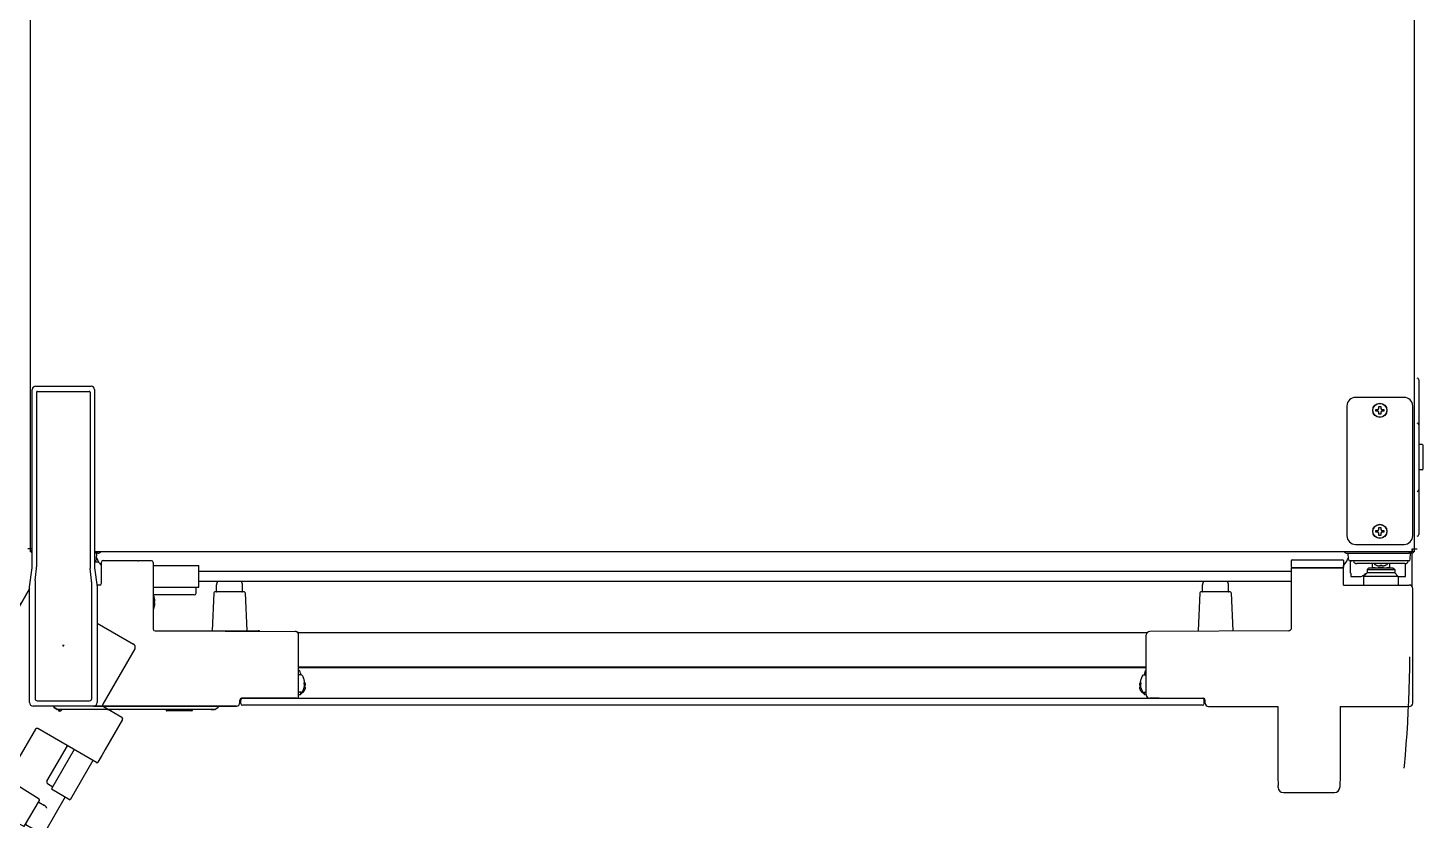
# Model space of a CAD drawing. Header units: millimetres. Extents: x 13025 to 18152, y 3757 to 7714.
# Drawn here: x 15912 to 16719, y 4434 to 4892 of the extents above; entities that cross this region are included whole.
import ezdxf

# ---------------------------------------------------------------- set-up
doc = ezdxf.new("R2010")
doc.units = ezdxf.units.MM
doc.header["$LTSCALE"] = 346.5
doc.linetypes.add('HIDDEN', pattern=[0.2, 0.1, -0.1])
doc.layers.get('0').update_dxf_attribs({"linetype": 'CONTINUOUS'})
doc.layers.add('GEOM', color=7, linetype='CONTINUOUS')

# ---------------------------------------------------------------- blocks, each defined once
blk = doc.blocks.new('A$C1CA24820')
at = {"color": 253, "linetype": 'HIDDEN', "ltscale": 15}
for p, q in [((418.91, 732.92), (361.1, 632.79)), ((361.1, 632.79), (418.91, 732.92)), ((365.76, 644.86), (410.97, 723.17)), ((409.53, 722.67), (409.85, 723.23)), ((409.85, 723.23), (410.72, 722.73)), ((410.89, 723.02), (410.06, 721.6)), ((413.26, 724.42), (411.18, 723.37)), ((413.26, 724.42), (412.34, 723.95)), ((413.72, 724.42), (413.94, 724.31)), ((457.91, 713.15), (478.99, 700.98)), ((479.72, 698.24), (461.22, 666.2)), ((371.59, 656.46), (378.84, 669.02)), ((379.4, 668.98), (379.18, 669.11)), ((461.58, 664.84), (472.19, 658.71)), ((371.9, 655.99), (371.68, 656.12)), ((472.56, 657.34), (462.56, 640.02)), ((366.67, 646.43), (365.84, 645.01)), ((422.27, 651.74), (381.46, 581.76)), ((422.27, 651.74), (392.48, 600.14)), ((457.59, 632.5), (423.63, 652.11)), ((365.72, 644.6), (365.82, 642.25)), ((365.82, 642.25), (365.82, 642.2)), ((365.93, 641.95), (366.05, 641.85)), ((366.05, 641.85), (366.26, 641.72)), ((428.9, 621.71), (440.74, 642.23)), ((444.64, 639.98), (431.51, 617.25)), ((462.56, 640.02), (460.56, 636.56)), ((82.27, 148.87), (359.77, 629.51)), ((361.14, 629.88), (362.87, 628.88)), ((363.12, 629.31), (361.83, 630.05)), ((361.83, 630.05), (363.13, 629.3)), ((455.46, 633.73), (442.34, 611)), ((460.56, 636.56), (458.27, 632.68)), ((363.24, 627.51), (85.74, 146.87)), ((347.49, 600.22), (363.49, 627.94)), ((424.35, 611.3), (405.76, 623.14)), ((118.45, 68.51), (434.33, 615.62)), ((429.25, 620.36), (432.26, 618.55)), ((431.51, 617.25), (442.34, 611)), ((439.52, 612.62), (123.65, 65.51)), ((350.7, 605.77), (347.99, 601.09)), ((347.99, 601.09), (350.7, 605.77)), ((415.33, 595.68), (395.78, 605.85)), ((415.99, 595.87), (424.52, 610.63)), ((424.22, 609.62), (427.51, 607.72)), ((347.86, 598.86), (378.73, 581.04)), ((348.23, 597.49), (348.73, 598.36)), ((349.53, 596.74), (348.23, 597.49)), ((349.38, 596.49), (349.9, 597.39)), ((392.48, 600.14), (392.25, 600.27)), ((117.5, 166.06), (362.5, 590.41)), ((348.79, 596.47), (348.89, 596.65)), ((349.33, 594), (349.34, 594.02)), ((350.63, 592.65), (350.9, 593.12)), ((350.76, 593.48), (350.77, 593.49)), ((351.77, 592.62), (351.49, 592.15)), ((353.13, 591.84), (353.15, 591.81)), ((353.33, 591.72), (353.31, 591.7)), ((354.75, 591.19), (354.75, 591.18)), ((358.04, 591.49), (358.56, 592.39)), ((359.13, 591.2), (358.19, 591.74)), ((361.21, 591.15), (360.64, 591)), ((416.72, 596.63), (420.01, 594.73)), ((134.58, 155.65), (380.05, 580.81)), ((98.29, 168.59), (100.99, 173.27)), ((103.73, 174.01), (104.23, 174.87)), ((103.73, 174.01), (116.28, 166.76)), ((104.23, 174.87), (105.53, 174.12)), ((105.67, 174.38), (105.15, 173.47)), ((105.39, 174.89), (105.29, 174.72)), ((105.32, 174.27), (105.31, 174.25)), ((107.79, 175.64), (107.8, 175.67)), ((108.96, 174.67), (108.97, 174.68)), ((109.35, 174.74), (109.62, 175.22)), ((110.49, 174.72), (110.21, 174.24)), ((110.58, 174.03), (110.57, 174.05)), ((111.79, 173.37), (111.77, 173.34)), ((112.95, 172.38), (112.94, 172.37)), ((114.33, 169.38), (113.81, 168.47)), ((98.29, 168.59), (85.49, 146.43)), ((115.13, 168.58), (114.19, 169.12)), ((116.21, 166.8), (116.06, 167.36)), ((116.28, 166.76), (133.73, 156.68)), ((94.76, 84.49), (134.46, 153.96)), ((80.1, 146.08), (22.1, 45.62)), ((82.64, 147.5), (84.37, 146.5)), ((82.83, 146.81), (84.12, 146.07)), ((82.83, 146.81), (84.13, 146.06)), ((15.3, 133.84), (0.4, 108.04)), ((19.28, 134.76), (19.31, 134.74)), ((24.59, 131.94), (20.27, 134.21)), ((60.1, 111.44), (24.59, 131.94)), ((139.35, 117.67), (120.76, 129.51)), ((130.99, 102.24), (139.52, 116.99)), ((139.22, 115.99), (142.51, 114.09)), ((130.33, 102.04), (110.78, 112.22)), ((1.49, 103.95), (1.52, 103.94)), ((6.59, 100.76), (2.47, 103.37)), ((42.1, 80.26), (6.59, 100.76)), ((131.72, 102.99), (135.01, 101.1)), ((95.49, 81.76), (125.16, 64.63)), ((125.25, 64.29), (110.5, 38.75)), ((110.64, 38.78), (125.39, 64.33)), ((129.16, 61.86), (114.66, 36.75)), ((125.51, 64.43), (125.38, 64.51)), ((125.73, 64.42), (128.98, 62.55)), ((22.83, 42.89), (79.99, 9.89)), ((101.47, 43.1), (82.72, 10.62)), ((102.15, 43.28), (110.16, 38.65)), ((100.25, 30.98), (95.92, 33.48)), ((110.38, 38.53), (113.63, 36.65)), ((113.98, 36.57), (110.73, 38.44)), ((90.25, 13.66), (100.25, 30.98)), ((92.98, 14.39), (100.98, 28.25)), ((102.71, 27.25), (94.71, 13.39)), ((103.08, 25.89), (96.08, 13.76)), ((100.98, 28.25), (100.25, 30.98)), ((102.71, 27.25), (100.98, 28.25)), ((103.08, 25.89), (102.71, 27.25)), ((90.25, 13.66), (85.92, 16.16)), ((104.62, 22.56), (99.73, 14.09)), ((102.02, 24.06), (102.05, 24.08)), ((102.05, 24.08), (104.63, 22.59)), ((103.28, 14.22), (106.28, 19.42)), ((107.57, 18.67), (103.68, 20.92)), ((103.86, 11.23), (109.16, 20.41)), ((104.63, 22.59), (104.62, 22.56)), ((109.84, 20.6), (128.03, 10.1)), ((92.98, 14.39), (90.25, 13.66)), ((94.71, 13.39), (92.98, 14.39)), ((96.08, 13.76), (94.71, 13.39)), ((97.14, 15.59), (97.13, 15.55)), ((97.13, 15.55), (99.71, 14.06)), ((99.71, 14.06), (99.73, 14.09)), ((104.57, 13.47), (100.68, 15.72)), ((104.04, 10.55), (122.23, 0.05)), ((123.89, 2.32), (110.38, 10.12)), ((113.38, 15.32), (126.89, 7.52)), ((119.14, 11.7), (116.39, 6.94)), ((126, 7.98), (119.41, 11.78)), ((128.21, 9.41), (127.16, 7.59)), ((123.05, 2.87), (116.46, 6.67)), ((123.96, 2.05), (122.91, 0.23)), ((126.07, 7.7), (123.32, 2.94))]:
    blk.add_line(p, q, dxfattribs=at)
for points in [[(413.43, 724.48), (413.39, 724.47), (413.35, 724.46), (413.31, 724.44), (413.27, 724.43), (413.26, 724.42)], [(413.59, 724.47), (413.55, 724.47), (413.51, 724.48), (413.47, 724.48), (413.43, 724.48)], [(413.72, 724.42), (413.7, 724.43), (413.66, 724.45), (413.63, 724.46), (413.59, 724.47)], [(365.82, 642.2), (365.86, 642.07), (365.93, 641.95)]]:
    blk.add_lwpolyline(points, dxfattribs=at)
for centre, radius, start, end in [((410.39, 722.17), 1, 150, 217.97569), ((408.82, 720.94), 1, 11.30881, 37.97569), ((411.4, 722.92), 0.5, 116.93216, 150.0007), ((379.06, 668.89), 0.25, 60, 150), ((379.65, 669.42), 0.5, 240, 270.63634), ((371.81, 656.34), 0.25, 150, 240), ((371.65, 655.56), 0.5, 29.36366, 60), ((360.64, 629.01), 1, 60, 150), ((457.84, 632.93), 0.5, 240, 329.5), ((362.37, 628.01), 1, 330, 60), ((429.76, 621.21), 1, 150, 239), ((424.1, 609.4), 0.25, 60, 150), ((424.08, 610.88), 0.5, 330, 57.5), ((426.01, 605.12), 3, 19.25877, 60), ((349.73, 600.09), 2, 150, 151.91489), ((349.24, 596.45), 0.4, 60, 150), ((350.12, 597.27), 0.25, 60, 150), ((390.74, 601.14), 2, 299.96573, 330), ((416.85, 596.85), 0.25, 150, 240), ((349.14, 596.27), 0.4, 150, 180.30118), ((353.54, 596.3), 4.8, 180.30118, 208.62729), ((350.46, 595.86), 1.25, 150, 211.39794), ((353.52, 596.29), 4.75, 208.46592, 211.0313), ((357.15, 599.94), 9.08, 211.39794, 225.3324), ((353.52, 596.29), 4.75, 211.03163, 211.99262), ((353.52, 596.29), 4.75, 211.99259, 213.31875), ((353.51, 596.29), 4.74, 213.3188, 214.45978), ((353.51, 596.28), 4.74, 214.45979, 215.42782), ((353.51, 596.28), 4.73, 215.4278, 216.68253), ((353.5, 596.28), 4.73, 216.68262, 217.45262), ((353.5, 596.27), 4.72, 217.45244, 218.99746), ((353.49, 596.27), 4.72, 218.99775, 219.4819), ((353.48, 596.26), 4.7, 219.48126, 221.53441), ((353.47, 596.25), 4.68, 221.53495, 222.62273), ((353.46, 596.24), 4.67, 222.62279, 223.60512), ((353.43, 596.22), 4.64, 223.60363, 225.68242), ((351.41, 594.49), 2.01, 232.72561, 234.85983), ((351.39, 594.47), 1.98, 234.86273, 235.7144), ((351.39, 594.46), 1.97, 235.71404, 236.97664), ((351.38, 594.46), 1.96, 236.97715, 238.00366), ((351.38, 594.45), 1.95, 238.00369, 239.07382), ((351.38, 594.45), 1.95, 239.07411, 241.15408), ((351.38, 594.45), 1.95, 241.15446, 242.37669), ((351.38, 594.46), 1.96, 242.37651, 243.21588), ((351.39, 594.47), 1.97, 243.21665, 244.6016), ((351.39, 594.48), 1.98, 244.60089, 245.25577), ((351.4, 594.5), 2.01, 245.2585, 247.27409), ((357.02, 599.88), 8.95, 225.60565, 227.36916), ((353.21, 596.12), 3.79, 232.40134, 239.99114), ((357.03, 599.89), 8.95, 227.37435, 235.80077), ((353.21, 596.12), 3.79, 240.00886, 247.59866), ((352.71, 593.74), 2.01, 232.72591, 234.7415), ((352.69, 593.73), 1.98, 234.74422, 235.39913), ((352.69, 593.72), 1.97, 235.39843, 236.78331), ((352.68, 593.71), 1.96, 236.78408, 237.62353), ((352.68, 593.7), 1.96, 237.62337, 238.84548), ((352.68, 593.7), 1.95, 238.84585, 240.92582), ((352.68, 593.7), 1.95, 240.92611, 241.99638), ((352.68, 593.71), 1.96, 241.99641, 243.02279), ((352.68, 593.72), 1.97, 243.0233, 244.28602), ((352.69, 593.73), 1.98, 244.28564, 245.13722), ((352.7, 593.75), 2.01, 245.14015, 247.27441), ((353.18, 596.36), 4.64, 254.31758, 256.39637), ((357.02, 599.88), 8.94, 235.80709, 236.64973), ((353.19, 596.39), 4.67, 256.39488, 257.37721), ((353.19, 596.41), 4.68, 257.37727, 258.46505), ((353.19, 596.43), 4.7, 258.46559, 260.51874), ((357.15, 599.94), 8.79, 237.39099, 242.60901), ((353.19, 596.44), 4.72, 260.5181, 261.00225), ((353.2, 596.45), 4.72, 261.00254, 262.54756), ((353.2, 596.45), 4.73, 262.54738, 263.31738), ((353.2, 596.46), 4.73, 263.31747, 264.5722), ((353.2, 596.46), 4.74, 264.57218, 265.5402), ((353.2, 596.47), 4.74, 265.54022, 266.6812), ((353.2, 596.47), 4.75, 266.68125, 268.00741), ((353.2, 596.47), 4.75, 268.00738, 268.9647), ((353.2, 596.47), 4.75, 268.9647, 269.35896), ((357.15, 599.8), 8.94, 243.35027, 244.19291), ((353.2, 596.48), 4.75, 269.35913, 271.53405), ((357.16, 599.81), 8.95, 244.19923, 252.62565), ((353.19, 596.49), 4.8, 271.37271, 272.14377), ((357.16, 599.81), 8.95, 252.63084, 254.39435), ((357.15, 599.94), 9.08, 254.6676, 268.60206), ((356.96, 592.11), 1.25, 268.60206, 330), ((358.34, 592.52), 0.25, 330, 60), ((360.13, 592.93), 2, 240, 285), ((415.56, 596.12), 0.5, 242.5, 330), ((421.51, 597.33), 3, 240, 280.74123), ((379.73, 582.77), 2, 240.02464, 247.31297), ((379.73, 582.78), 2.02, 247.30314, 254.22946), ((379.73, 582.77), 2, 254.25997, 266.96014), ((379.73, 582.77), 2, 266.97276, 329.75447), ((105.37, 173.35), 0.25, 150, 240), ((105.64, 174.52), 0.4, 150, 240), ((105.74, 174.69), 0.4, 119.69882, 150), ((107.92, 170.87), 4.8, 91.37271, 119.69882), ((106.76, 173.75), 1.25, 88.60206, 150), ((106.56, 165.92), 9.08, 74.6676, 88.60206), ((107.91, 170.89), 4.75, 88.9687, 91.53408), ((107.91, 170.89), 4.75, 88.00738, 88.96837), ((107.91, 170.89), 4.75, 86.68125, 88.00741), ((107.91, 170.9), 4.74, 85.54022, 86.6812), ((107.92, 170.9), 4.74, 84.57218, 85.5402), ((107.92, 170.91), 4.73, 83.31747, 84.5722), ((107.92, 170.91), 4.73, 82.54738, 83.31738), ((107.92, 170.92), 4.72, 81.00254, 82.54756), ((107.92, 170.93), 4.72, 80.5181, 81.00225), ((107.92, 170.94), 4.7, 78.46559, 80.51874), ((107.92, 170.96), 4.68, 77.37727, 78.46505), ((107.93, 170.97), 4.67, 76.39488, 77.37721), ((106.55, 166.06), 8.95, 72.63084, 74.39435), ((107.94, 171), 4.64, 74.31758, 76.39637), ((108.41, 173.62), 2.01, 65.14015, 67.27441), ((106.55, 166.05), 8.95, 64.19923, 72.62565), ((108.42, 173.64), 1.98, 64.28564, 65.13722), ((108.43, 173.65), 1.97, 63.0233, 64.28602), ((108.43, 173.66), 1.96, 61.99641, 63.02279), ((108.44, 173.66), 1.95, 60.92611, 61.99638), ((107.9, 171.24), 3.79, 60.00886, 67.59866), ((108.44, 173.67), 1.95, 58.84585, 60.92582), ((108.44, 173.66), 1.96, 57.62337, 58.84548), ((108.43, 173.66), 1.96, 56.78408, 57.62353), ((108.43, 173.65), 1.97, 55.39843, 56.78331), ((108.42, 173.64), 1.98, 54.74422, 55.39913), ((108.41, 173.62), 2.01, 52.72591, 54.7415), ((107.9, 171.24), 3.79, 52.40134, 59.99114), ((106.56, 166.07), 8.94, 63.35027, 64.19291), ((109.71, 172.87), 2.01, 65.2585, 67.27409), ((109.72, 172.89), 1.98, 64.60089, 65.25577), ((109.73, 172.9), 1.97, 63.21665, 64.6016), ((106.56, 165.92), 8.79, 57.39099, 62.60901), ((109.73, 172.91), 1.96, 62.37651, 63.21588), ((109.73, 172.91), 1.95, 61.15446, 62.37669), ((109.74, 172.92), 1.95, 59.07411, 61.15408), ((109.74, 172.91), 1.95, 58.00369, 59.07382), ((109.73, 172.91), 1.96, 56.97715, 58.00366), ((109.73, 172.9), 1.97, 55.71404, 56.97664), ((109.72, 172.89), 1.98, 54.86273, 55.7144), ((109.71, 172.87), 2.01, 52.72561, 54.85983), ((107.68, 171.15), 4.64, 43.60363, 45.68242), ((107.66, 171.13), 4.67, 42.62279, 43.60512), ((107.65, 171.12), 4.68, 41.53495, 42.62273), ((107.63, 171.1), 4.7, 39.48126, 41.53441), ((107.62, 171.1), 4.72, 38.99775, 39.4819), ((107.62, 171.09), 4.72, 37.45244, 38.99746), ((107.61, 171.09), 4.73, 36.68262, 37.45262), ((107.61, 171.08), 4.73, 35.4278, 36.68253), ((107.6, 171.08), 4.74, 34.45979, 35.42782), ((107.6, 171.08), 4.74, 33.3188, 34.45978), ((107.6, 171.08), 4.75, 31.99259, 33.31875), ((106.69, 165.99), 8.94, 55.80709, 56.64973), ((107.6, 171.08), 4.75, 31.03163, 31.99262), ((107.59, 171.07), 4.75, 30.64097, 31.03163), ((107.59, 171.07), 4.75, 28.46595, 30.64079), ((106.68, 165.98), 8.95, 47.37435, 55.80077), ((107.57, 171.07), 4.8, 27.85623, 28.62729), ((106.69, 165.98), 8.95, 45.60565, 47.36916), ((106.56, 165.92), 9.08, 31.39794, 45.3324), ((113.25, 170), 1.25, 330, 31.39794), ((113.59, 168.6), 0.25, 240, 330), ((114.13, 166.85), 2, 15, 60), ((132.73, 154.95), 2, 330.25, 60), ((83.14, 148.37), 1, 150, 240), ((84.87, 147.37), 1, 240, 330), ((139.1, 115.77), 0.25, 60, 150), ((139.08, 117.24), 0.5, 330, 57.5), ((141.01, 111.49), 3, 19.25877, 60), ((130.56, 102.49), 0.5, 242.5, 330), ((131.85, 103.21), 0.25, 150, 240), ((136.51, 103.7), 3, 240, 280.74123), ((125.61, 64.2), 0.25, 59.98182, 150.01236), ((128.73, 62.11), 0.5, 330.02961, 60.04679), ((101.9, 42.85), 0.5, 60, 150), ((110.86, 38.66), 0.25, 149.98971, 240.01284), ((113.88, 37.09), 0.505, 240.04265, 255.25229), ((113.88, 37.08), 0.497, 255.27478, 258.02413), ((113.88, 37.09), 0.502, 258.08577, 275.90609), ((114.23, 37), 0.5, 240.00193, 329.99643), ((107.82, 19.1), 0.5, 240, 330), ((109.59, 20.16), 0.5, 60, 150), ((104.29, 10.98), 0.5, 150, 240), ((104.32, 13.04), 0.5, 330, 60), ((111.88, 12.72), 3, 60, 240), ((119.31, 11.6), 0.2, 60, 150), ((127.78, 9.66), 0.5, 330, 60), ((116.56, 6.84), 0.2, 150, 240), ((122.48, 0.48), 0.5, 240, 330), ((123.15, 3.04), 0.2, 240, 330), ((123.79, 2.15), 0.2, 330, 59.99817), ((125.9, 7.8), 0.2, 330, 60), ((126.99, 7.69), 0.2, 240.00183, 330)]:
    blk.add_arc(centre, radius, start, end, dxfattribs=at)
for centre, major_axis, ratio, start_param, end_param in [((477.99, 699.24), (2, -0.12), 0.99981, 5.819644, 7.390288), ((462.09, 665.7), (0.966, 0.259), 0.999695, 2.356347, 3.926839), ((471.69, 657.84), (0.966, 0.259), 0.999695, -0.785246, 0.785246), ((423.13, 651.24), (-0.257, 0.967), 0.999697, -0.783065, 0.783065), ((362.83, 631.79), (-1.93, -0.52), 0.999695, 5.497939, 7.068431), ((362.63, 628.44), (0.966, 0.259), 0.999695, -0.785246, 0.785246), ((348.36, 599.72), (-0.866, 0.5), 0.999848, 6.283185, 7.853982), ((102.73, 172.27), (-0.52, 1.93), 0.999695, -0.785246, 0.785246), ((81.83, 145.08), (-0.52, 1.93), 0.999695, -0.785246, 0.785246), ((84.63, 146.93), (0.259, -0.966), 0.999695, -0.785246, 0.785246), ((17.79, 132.15), (-0.78, 2.9), 0.998785, -0.783819, 0.783817), ((19.33, 134.79), (1.3, -0.75), 0.034921, -1.570864, -0.743834), ((3, 106.54), (2.9, 0.77), 0.998785, 2.357775, 3.925412), ((1.49, 103.89), (1.3, -0.75), 0.034921, 0.743834, 1.570864), ((96.49, 83.5), (-1.93, -0.52), 0.999697, -0.783065, 0.783065), ((125.04, 64.42), (0.242, 0.065), 0.999695, -0.785246, 0.785246), ((23.83, 44.62), (1.93, 0.52), 0.999695, 2.356347, 3.926839), ((110.29, 38.87), (-0.065, 0.242), 0.999695, -3.926839, -2.356347), ((80.99, 11.62), (-0.52, 1.93), 0.999695, -3.926839, -2.356347)]:
    blk.add_ellipse(centre, major_axis=major_axis, ratio=ratio, start_param=start_param, end_param=end_param, dxfattribs=at)
for points in [[(365.76, 644.86), (365.72, 644.78), (365.68, 644.68), (365.72, 644.6)], [(352.13, 592.41), (352.24, 592.42), (352.33, 592.48), (352.41, 592.54)], [(111.58, 173.45), (111.48, 173.44), (111.38, 173.38), (111.3, 173.32)], [(125.26, 64.54), (125.3, 64.54), (125.34, 64.53), (125.38, 64.51)], [(110.29, 38.62), (110.31, 38.58), (110.34, 38.55), (110.38, 38.53)]]:
    blk.add_open_spline(points, degree=3, dxfattribs=at)
for points, knots in [([(352.11, 592.41), (352.11, 592.41), (352.12, 592.41), (352.13, 592.41), (352.13, 592.41)], [0, 0, 0, 0, 0.489527, 1, 1, 1, 1]), ([(353.1, 592.14), (353.1, 592.11), (353.1, 592.01), (353.1, 591.9), (353.13, 591.84)], [0, 0, 0, 0, 0.314454, 1, 1, 1, 1]), ([(110.61, 173.72), (110.61, 173.75), (110.62, 173.86), (110.61, 173.96), (110.58, 174.03)], [0, 0, 0, 0, 0.314454, 1, 1, 1, 1]), ([(111.61, 173.45), (111.6, 173.45), (111.59, 173.45), (111.58, 173.45), (111.58, 173.45)], [0, 0, 0, 0, 0.489527, 1, 1, 1, 1]), ([(99.6, 19.52), (99.15, 18.94), (98.31, 17.71), (97.67, 16.37), (97.39, 15.69)], [0, 0, 0, 0, 0.5, 1, 1, 1, 1]), ([(99.6, 19.52), (99.61, 19.54), (99.66, 19.61), (99.7, 19.68), (99.74, 19.73)], [0, 0, 0, 0, 0.234648, 1, 1, 1, 1]), ([(101.91, 18.19), (101.63, 17.51), (100.99, 16.17), (100.15, 14.94), (99.7, 14.36)], [0, 0, 0, 0, 0.5, 1, 1, 1, 1]), ([(99.74, 19.73), (99.77, 19.79), (99.81, 19.86), (99.84, 19.94), (99.85, 19.96)], [0, 0, 0, 0, 0.765136, 1, 1, 1, 1]), ([(102.06, 23.79), (101.61, 23.2), (100.77, 21.98), (100.13, 20.64), (99.85, 19.96)], [0, 0, 0, 0, 0.5, 1, 1, 1, 1]), ([(102.02, 18.41), (101.99, 18.36), (101.95, 18.28), (101.92, 18.21), (101.91, 18.19)], [0, 0, 0, 0, 0.765352, 1, 1, 1, 1]), ([(102.16, 18.62), (102.15, 18.61), (102.1, 18.54), (102.05, 18.47), (102.02, 18.41)], [0, 0, 0, 0, 0.234864, 1, 1, 1, 1]), ([(102.06, 23.79), (102.1, 23.84), (102.15, 23.91), (102.18, 23.97), (102.19, 24), (102.19, 24.01)], [0, 0, 0, 0, 0.722234, 0.919485, 1, 1, 1, 1]), ([(104.37, 22.45), (104.09, 21.77), (103.45, 20.43), (102.61, 19.21), (102.16, 18.62)], [0, 0, 0, 0, 0.5, 1, 1, 1, 1]), ([(104.5, 22.67), (104.49, 22.67), (104.47, 22.65), (104.43, 22.59), (104.4, 22.51), (104.37, 22.45)], [0, 0, 0, 0, 0.080515, 0.277766, 1, 1, 1, 1]), ([(97.26, 15.48), (97.27, 15.47), (97.29, 15.49), (97.33, 15.56), (97.36, 15.63), (97.39, 15.69)], [0, 0, 0, 0, 0.080516, 0.277772, 1, 1, 1, 1]), ([(99.7, 14.36), (99.66, 14.31), (99.61, 14.24), (99.57, 14.18), (99.57, 14.14), (99.57, 14.14)], [0, 0, 0, 0, 0.722228, 0.919484, 1, 1, 1, 1])]:
    blk.add_open_spline(points, degree=3, knots=knots, dxfattribs=at)

msp = doc.modelspace()

# ---------------------------------------------------------------- linework, layer by layer
at = {"color": 7, "linetype": 'Continuous'}
for p, q in [((15913.96, 4589.4), (15913.96, 5287.8)), ((16713.96, 4589.4), (16713.96, 5287.8))]:
    msp.add_line(p, q, dxfattribs=at)
at = {"color": 253, "linetype": 'HIDDEN', "ltscale": 15}
for p, q in [((15933.46, 4535.2), (15932.46, 4535.2)), ((15932.96, 4534.7), (15932.96, 4535.7))]:
    msp.add_line(p, q, dxfattribs=at)
at = {"color": 253, "linetype": 'HIDDEN', "ltscale": 2}
msp.add_arc((15932.96, 4535.2), 778.38, 242.55065, 359.51417, dxfattribs=at)
at = {"layer": 'GEOM', "color": 7, "linetype": 'Continuous'}
for p, q in [((16716.46, 4688.85), (16716.46, 4599.35)), ((15914.96, 4580.2), (15914.96, 4683.2)), ((15916.96, 4685.2), (15948.96, 4685.2)), ((15917.46, 4681.66), (15917.46, 4580.74)), ((15917.96, 4682.16), (15947.96, 4682.16)), ((15948.46, 4681.66), (15948.46, 4580.74)), ((15950.96, 4683.2), (15950.96, 4580.2)), ((16707.96, 4678.7), (16679.96, 4678.7)), ((16674.96, 4673.7), (16674.96, 4598.7)), ((16691.66, 4671.7), (16692.96, 4671.7)), ((16691.66, 4670.7), (16691.66, 4671.7)), ((16692.96, 4670.7), (16691.66, 4670.7)), ((16692.96, 4671.7), (16693.46, 4672.2)), ((16693.46, 4670.2), (16692.96, 4670.7)), ((16693.46, 4673.5), (16694.46, 4673.5)), ((16693.46, 4672.2), (16693.46, 4673.5)), ((16693.46, 4668.9), (16693.46, 4670.2)), ((16694.46, 4673.5), (16694.46, 4672.2)), ((16694.46, 4672.2), (16694.96, 4671.7)), ((16694.96, 4670.7), (16694.46, 4670.2)), ((16694.46, 4670.2), (16694.46, 4668.9)), ((16694.96, 4671.7), (16696.26, 4671.7)), ((16696.26, 4670.7), (16694.96, 4670.7)), ((16696.26, 4671.7), (16696.26, 4670.7)), ((16712.96, 4598.7), (16712.96, 4673.7)), ((16694.46, 4668.9), (16693.46, 4668.9)), ((16718.47, 4651.36), (16716.46, 4651.39)), ((16718.96, 4637.34), (16718.96, 4650.86)), ((16718.47, 4636.84), (16716.46, 4636.8)), ((16691.66, 4601.7), (16692.96, 4601.7)), ((16691.66, 4600.7), (16691.66, 4601.7)), ((16692.96, 4600.7), (16691.66, 4600.7)), ((16692.96, 4601.7), (16693.46, 4602.2)), ((16693.46, 4600.2), (16692.96, 4600.7)), ((16693.46, 4603.5), (16694.46, 4603.5)), ((16693.46, 4602.2), (16693.46, 4603.5)), ((16693.46, 4598.9), (16693.46, 4600.2)), ((16694.46, 4598.9), (16693.46, 4598.9)), ((16694.46, 4603.5), (16694.46, 4602.2)), ((16694.46, 4602.2), (16694.96, 4601.7)), ((16694.96, 4600.7), (16694.46, 4600.2)), ((16694.46, 4600.2), (16694.46, 4598.9)), ((16694.96, 4601.7), (16696.26, 4601.7)), ((16696.26, 4600.7), (16694.96, 4600.7)), ((16696.26, 4601.7), (16696.26, 4600.7)), ((15914.96, 4591.2), (15912.46, 4591.2)), ((15913.96, 4590.4), (15913.96, 4591.2)), ((16712.66, 4589.4), (15950.96, 4589.4)), ((16679.96, 4593.7), (16707.96, 4593.7)), ((16712.66, 4591.2), (16713.66, 4591.2)), ((16712.66, 4591.2), (16715.46, 4591.2)), ((16712.66, 4591.2), (16712.66, 4589.4)), ((16712.66, 4589.4), (16712.66, 4591.2)), ((16713.96, 4590.4), (16713.96, 4591.2)), ((15951.14, 4583.6), (15950.95, 4583.6)), ((15953.06, 4588.6), (15950.96, 4588.6)), ((15951.14, 4584.1), (15950.96, 4584.1)), ((15951.14, 4583.6), (15952.81, 4583.6)), ((15952.14, 4585.06), (15952.26, 4588.6)), ((15954.96, 4571.2), (15954.96, 4583.45)), ((15955.96, 4584.45), (15975.96, 4584.45)), ((15975.96, 4584.45), (15975.96, 4584.19)), ((15983.96, 4584.19), (15976.46, 4584.19)), ((15984.96, 4583.19), (15984.96, 4544.69)), ((15984.96, 4581.45), (16011.21, 4581.45)), ((16011.21, 4568.95), (16011.21, 4581.45)), ((16642.86, 4580.55), (16642.86, 4584.3)), ((16643.36, 4584.8), (16672.36, 4584.8)), ((16672.86, 4584.3), (16672.86, 4580.55)), ((16672.96, 4580.2), (16672.96, 4581.47)), ((16674.86, 4588.6), (16676.6, 4588.6)), ((16675.78, 4585.06), (16675.66, 4588.6)), ((16676.6, 4588.6), (16710.69, 4588.6)), ((16710.54, 4584.1), (16676.78, 4584.1)), ((16677.09, 4576.96), (16677.08, 4583.6)), ((16708.49, 4582.6), (16680.63, 4582.6)), ((16683.59, 4582.6), (16683.59, 4582.55)), ((16690.73, 4582.55), (16683.59, 4582.55)), ((16689.63, 4580.21), (16689.63, 4582.55)), ((16692.06, 4581.59), (16692.06, 4581.6)), ((16694.06, 4581.26), (16694.06, 4581.6)), ((16695.06, 4581.6), (16695.06, 4581.26)), ((16697.06, 4581.6), (16697.06, 4581.59)), ((16705.52, 4582.55), (16698.39, 4582.55)), ((16699.48, 4582.55), (16699.48, 4580.21)), ((16705.52, 4582.6), (16705.52, 4582.55)), ((16708.83, 4576.96), (16708.83, 4582.65)), ((16712.16, 4588.6), (16710.69, 4588.6)), ((16711.54, 4585.06), (16711.66, 4588.6)), ((16712.46, 4588.6), (16712.16, 4588.6)), ((16712.46, 4588.6), (16712.46, 4569.52)), ((15913.46, 4569.2), (15914.96, 4580.2)), ((15916.64, 4572.75), (15917.4, 4579.66)), ((15949.27, 4572.75), (15948.52, 4579.66)), ((15950.96, 4580.2), (15952.46, 4569.2)), ((16011.21, 4578.2), (16642.96, 4578.2)), ((16642.96, 4545.69), (16642.96, 4579.95)), ((16643.11, 4580.3), (16665.39, 4580.3)), ((16643.21, 4580.2), (16672.71, 4580.2)), ((16665.39, 4580.3), (16672.61, 4580.3)), ((16672.96, 4570.2), (16672.96, 4579.95)), ((16677.11, 4575.1), (16682.54, 4575.1)), ((16686.56, 4577.2), (16684.56, 4575.2)), ((16704.56, 4575.2), (16684.56, 4575.2)), ((16684.56, 4575.2), (16684.56, 4570.2)), ((16684.67, 4575.98), (16684.91, 4576.22)), ((16687.56, 4580.2), (16686.56, 4579.2)), ((16686.56, 4579.2), (16702.56, 4579.2)), ((16686.56, 4579.2), (16686.56, 4577.2)), ((16702.56, 4577.2), (16686.56, 4577.2)), ((16687.56, 4580.2), (16701.56, 4580.2)), ((16689.67, 4580.2), (16689.63, 4580.21)), ((16699.45, 4580.2), (16699.48, 4580.21)), ((16701.56, 4580.2), (16702.56, 4579.2)), ((16702.56, 4579.2), (16702.56, 4577.2)), ((16702.56, 4577.2), (16704.56, 4575.2)), ((16704.56, 4575.2), (16704.56, 4570.2)), ((16704.56, 4575.1), (16708.81, 4575.1)), ((15913.46, 4502.2), (15913.46, 4569.2)), ((15916.58, 4571.66), (15916.58, 4504.57)), ((15949.33, 4504.57), (15949.33, 4571.66)), ((15953.96, 4570.2), (15952.32, 4570.2)), ((15952.96, 4570.2), (15952.32, 4570.2)), ((15952.32, 4570.2), (15952.96, 4570.2)), ((15952.46, 4569.2), (15952.46, 4502.2)), ((15984.96, 4568.95), (16011.21, 4568.95)), ((16009.65, 4565.43), (16009.71, 4568.95)), ((16642.96, 4572.2), (16011.21, 4572.2)), ((16019.94, 4565.72), (16018.98, 4543.7)), ((16037.48, 4566.2), (16020.44, 4566.2)), ((16021.46, 4566.45), (16021.46, 4570.24)), ((16036.46, 4566.45), (16036.46, 4570.24)), ((16037.98, 4565.72), (16038.94, 4543.7)), ((16589.94, 4565.72), (16588.98, 4543.7)), ((16607.48, 4566.2), (16590.44, 4566.2)), ((16591.46, 4566.45), (16591.46, 4570.24)), ((16606.46, 4566.45), (16606.46, 4570.24)), ((16607.98, 4565.72), (16608.94, 4543.7)), ((16672.96, 4570.2), (16710.96, 4570.2)), ((16678.18, 4570.2), (16710.96, 4570.2)), ((16678.18, 4570.2), (16710.96, 4570.2)), ((16712.96, 4502.2), (16712.96, 4568.2)), ((16712.96, 4547.48), (16712.96, 4568.2)), ((16008.65, 4564.45), (15984.96, 4564.45)), ((15985.65, 4562.5), (15985.66, 4562.5)), ((15985.66, 4557.9), (15985.65, 4557.9)), ((15985.9, 4560.77), (15985.92, 4560.8)), ((15985.95, 4543.7), (16045.54, 4543.7)), ((15985.95, 4543.69), (16066.97, 4543.34)), ((16045.54, 4543.7), (16045.54, 4543.43)), ((16559.42, 4542.6), (16068.5, 4542.6)), ((16068.96, 4505.7), (16068.96, 4541.34)), ((16558.96, 4521.2), (16558.96, 4541.34)), ((16640.97, 4543.69), (16560.95, 4543.34)), ((16712.96, 4547.23), (16712.96, 4547.48)), ((16712.96, 4523.99), (16712.96, 4547.23)), ((16558.96, 4522.35), (16068.94, 4522.35)), ((16558.96, 4522.6), (16068.96, 4522.6)), ((16068.96, 4521.11), (16069.37, 4520.7)), ((16070.25, 4518.2), (16069.21, 4518.2)), ((16069.96, 4519.28), (16069.96, 4518.2)), ((16557.66, 4518.2), (16558.71, 4518.2)), ((16557.96, 4519.28), (16557.96, 4518.2)), ((16558.96, 4521.11), (16558.54, 4520.7)), ((16558.96, 4506.7), (16558.96, 4522.2)), ((16558.96, 4506.7), (16558.96, 4521.2)), ((16712.96, 4523.74), (16712.96, 4523.99)), ((16712.96, 4522.91), (16712.96, 4523.74)), ((16712.96, 4501.95), (16712.96, 4522.91)), ((16072.15, 4515.5), (16072.16, 4515.5)), ((16072.16, 4510.9), (16072.15, 4510.9)), ((16072.4, 4514), (16072.44, 4514)), ((16072.4, 4513.77), (16072.42, 4513.8)), ((16072.4, 4512.2), (16072.95, 4512.2)), ((16072.95, 4511.2), (16072.4, 4511.2)), ((16072.44, 4509.4), (16072.4, 4509.4)), ((16554.96, 4512.2), (16555.51, 4512.2)), ((16555.51, 4511.2), (16554.96, 4511.2)), ((16555.48, 4514), (16555.51, 4514)), ((16555.51, 4509.4), (16555.48, 4509.4)), ((16555.51, 4512.62), (16555.5, 4512.6)), ((16555.75, 4515.5), (16555.76, 4515.5)), ((16555.76, 4510.9), (16555.75, 4510.9)), ((15917.83, 4503.32), (15948.09, 4503.32)), ((16034.96, 4503.7), (16034.96, 4502.2)), ((16034.96, 4502.2), (16034.96, 4503.7)), ((16034.96, 4502.2), (16034.96, 4503.7)), ((16035.46, 4501.69), (16035.46, 4503.69)), ((16067.96, 4504.7), (16035.96, 4504.7)), ((16036.46, 4504.69), (16591.46, 4504.69)), ((16591.46, 4500.69), (16036.46, 4500.69)), ((16066.96, 4504.7), (16061.55, 4504.7)), ((16069.96, 4506.7), (16068.96, 4506.7)), ((16070.25, 4508.2), (16069.21, 4508.2)), ((16069.96, 4508.2), (16069.96, 4506.7)), ((16070.56, 4507.7), (16070.36, 4507.7)), ((16557.36, 4507.7), (16557.56, 4507.7)), ((16557.66, 4508.2), (16558.71, 4508.2)), ((16557.93, 4507.95), (16557.96, 4507.95)), ((16557.96, 4506.7), (16557.96, 4508.2)), ((16558.96, 4506.7), (16557.96, 4506.7)), ((16566.36, 4504.7), (16560.96, 4504.7)), ((16566.36, 4504.7), (16560.96, 4504.7)), ((16566.36, 4504.7), (16591.96, 4504.7)), ((16592.46, 4501.69), (16592.46, 4503.69)), ((16592.96, 4502.2), (16592.96, 4503.7)), ((16592.96, 4501.95), (16592.96, 4503.7)), ((16032.96, 4500.2), (15915.46, 4500.2)), ((15927.29, 4499.96), (15927.28, 4500.2)), ((15927.29, 4499.96), (15927.29, 4499.89)), ((15927.29, 4499.89), (15927.35, 4499.74)), ((15927.35, 4499.74), (15927.38, 4499.7)), ((15927.38, 4499.7), (15927.44, 4499.61)), ((15927.44, 4499.61), (15927.52, 4499.55)), ((15929.47, 4498.28), (15927.51, 4499.55)), ((15927.52, 4499.55), (15929.47, 4498.28)), ((15927.52, 4499.55), (15928.38, 4498.99)), ((15928.38, 4498.99), (15928.83, 4498.7)), ((16020.17, 4498.2), (15929.75, 4498.2)), ((15929.92, 4498.2), (15931.56, 4498.2)), ((15930.26, 4497.2), (15930.26, 4498.2)), ((15930.9, 4497.2), (15930.26, 4497.2)), ((15967.66, 4498.15), (15942.92, 4498.15)), ((15950.46, 4500.2), (16032.96, 4500.2)), ((15992.46, 4497.95), (15992.46, 4497.7)), ((16007.21, 4497.45), (15992.71, 4497.45)), ((16007.46, 4497.95), (16007.46, 4497.7)), ((16018.35, 4498.2), (16020, 4498.2)), ((16020.44, 4498.28), (16022.4, 4499.55)), ((16020.44, 4498.28), (16022.4, 4499.55)), ((16022.4, 4499.55), (16022.44, 4499.58)), ((16022.6, 4499.8), (16022.63, 4499.96)), ((16022.63, 4499.96), (16022.64, 4500.2)), ((16594.96, 4499.95), (16634.96, 4499.95)), ((16634.96, 4499.95), (16634.96, 4459.2)), ((16670.96, 4499.95), (16710.96, 4499.95)), ((16670.96, 4499.95), (16670.96, 4459.2)), ((16634.96, 4459.2), (16635.15, 4454.32)), ((16635.17, 4453.19), (16635.17, 4453.22)), ((16670.75, 4453.19), (16670.75, 4453.22)), ((16670.96, 4459.2), (16670.76, 4454.32)), ((16638.17, 4450.2), (16667.75, 4450.2))]:
    msp.add_line(p, q, dxfattribs=at)
for points in [[(15927.29, 4499.96), (15927.29, 4499.93), (15927.29, 4499.89), (15927.3, 4499.85), (15927.31, 4499.82)], [(15927.31, 4499.82), (15927.33, 4499.78), (15927.34, 4499.74), (15927.36, 4499.71), (15927.39, 4499.68)], [(15927.39, 4499.68), (15927.41, 4499.64), (15927.44, 4499.61), (15927.47, 4499.58), (15927.51, 4499.56), (15927.52, 4499.55)], [(16022.44, 4499.58), (16022.53, 4499.68), (16022.6, 4499.8)]]:
    msp.add_lwpolyline(points, dxfattribs=at)
for centre, radius in [((16693.96, 4671.2), 4.12), ((16693.96, 4671.2), 4), ((16693.96, 4601.2), 4.12), ((16693.96, 4601.2), 4)]:
    msp.add_circle(centre, radius, dxfattribs=at)
for centre, radius, start, end in [((16715.46, 4688.85), 1, 0, 90), ((15916.96, 4683.2), 2, 90.0285, 179.9715), ((15917.96, 4681.66), 0.5, 90, 180), ((15947.96, 4681.66), 0.5, 0, 90), ((15948.96, 4683.2), 2, 359.99618, 90.00382), ((16679.96, 4673.7), 5, 90, 180), ((16707.96, 4673.7), 5, 0, 90), ((16715.46, 4662.85), 1, 0, 90), ((16718.46, 4650.86), 0.5, 0, 89), ((16718.46, 4637.34), 0.5, 271, 0), ((16715.46, 4625.35), 1, 270, 0), ((16679.96, 4598.7), 5, 180, 270), ((16707.96, 4598.7), 5, 270, 0), ((16715.46, 4599.35), 1, 270, 0), ((15915.76, 4590.4), 1.8, 180, 243.60575), ((15953.06, 4590.4), 1.8, 270, 326.24123), ((16674.86, 4590.4), 1.8, 213.77873, 270), ((16712.16, 4590.4), 1.8, 270, 0), ((15951.14, 4585.1), 1, 270, 358), ((15959.9, 4588.14), 8, 194.67505, 211.99587), ((15952.83, 4615.98), 32.38, 269.97356, 270.88011), ((15968.13, 4593.28), 17.7, 211.99587, 221.87463), ((16643.36, 4584.3), 0.5, 90.02961, 180.04679), ((16672.36, 4584.3), 0.5, 0.00193, 89.99643), ((16659.79, 4593.28), 17.7, 317.64482, 328.00413), ((16668.01, 4588.14), 8, 328.00413, 345.32495), ((16676.78, 4585.1), 1, 182, 270), ((16680.63, 4584.6), 2, 194.55566, 270), ((16692.06, 4583.2), 1.5, 203.94691, 245.28015), ((16694.36, 4588.2), 7, 245.28015, 250.81791), ((16694.37, 4588.22), 7.01, 250.74098, 252.30623), ((16694.37, 4588.22), 7.01, 252.30633, 253.86472), ((16694.37, 4588.23), 7.02, 253.86464, 254.19484), ((16694.37, 4588.23), 7.02, 254.19495, 255.42282), ((16694.38, 4588.24), 7.03, 255.42278, 256.00497), ((16694.38, 4588.25), 7.04, 256.00504, 256.98644), ((16694.38, 4588.25), 7.04, 256.98644, 257.72511), ((16694.38, 4588.26), 7.05, 257.72514, 258.55897), ((16694.38, 4588.28), 7.07, 258.55907, 259.41759), ((16694.39, 4588.29), 7.09, 259.41753, 260.13447), ((16694.39, 4588.32), 7.11, 260.13478, 261.15282), ((16694.4, 4588.34), 7.14, 261.15253, 261.70304), ((16694.4, 4588.4), 7.19, 261.70462, 263.25353), ((16693.81, 4585.45), 4.2, 266.61756, 268.33156), ((16693.81, 4585.51), 4.25, 268.32845, 268.88943), ((16693.81, 4585.52), 4.27, 268.8899, 270.02917), ((16693.81, 4585.53), 4.28, 270.02826, 270.85165), ((16693.81, 4585.51), 4.26, 270.85165, 271.71496), ((16693.81, 4585.45), 4.2, 271.7122, 273.38258), ((16694.56, 4588.77), 7.18, 266.00758, 273.99242), ((16695.31, 4585.45), 4.2, 266.61741, 268.28781), ((16695.31, 4585.51), 4.26, 268.28505, 269.14833), ((16695.31, 4585.53), 4.28, 269.14833, 269.97176), ((16695.31, 4585.52), 4.27, 269.97085, 271.11008), ((16695.31, 4585.51), 4.25, 271.11056, 271.67156), ((16695.31, 4585.45), 4.2, 271.66844, 273.38244), ((16694.71, 4588.4), 7.19, 276.74647, 278.29538), ((16694.72, 4588.34), 7.14, 278.29696, 278.84747), ((16694.73, 4588.32), 7.11, 278.84718, 279.86522), ((16694.73, 4588.29), 7.09, 279.86553, 280.58247), ((16694.73, 4588.28), 7.07, 280.58241, 281.44093), ((16694.74, 4588.26), 7.05, 281.44103, 282.27487), ((16694.74, 4588.25), 7.04, 282.27489, 283.01355), ((16694.74, 4588.25), 7.04, 283.01356, 283.99496), ((16694.74, 4588.24), 7.03, 283.99503, 284.57722), ((16694.74, 4588.23), 7.02, 284.57718, 285.80505), ((16694.74, 4588.23), 7.02, 285.80516, 286.13536), ((16694.75, 4588.22), 7.01, 286.13528, 287.69367), ((16694.75, 4588.22), 7.01, 287.69377, 289.25902), ((16694.76, 4588.2), 7, 289.18209, 294.71985), ((16697.06, 4583.2), 1.5, 294.71985, 336.05309), ((16708.49, 4584.6), 2, 270, 345.44434), ((16710.54, 4585.1), 1, 270, 358), ((16643.11, 4580.55), 0.25, 179.98182, 270.01236), ((16672.61, 4580.55), 0.25, 269.98971, 0.01284), ((16672.71, 4580.2), 0.248, 330.24039, 337.52974), ((16672.71, 4580.2), 0.251, 337.5835, 348.78002), ((16672.71, 4580.2), 0.251, 348.74387, 359.95651), ((16682.54, 4578.1), 3, 270, 315), ((16687.03, 4574.1), 3, 102.39024, 135), ((16008.65, 4565.45), 1, 270, 359), ((16020.44, 4565.7), 0.5, 90, 177.5), ((16024.46, 4570.24), 3, 139.25877, 180), ((16021.71, 4566.45), 0.25, 180, 270), ((16033.46, 4570.24), 3, 0, 40.74123), ((16036.21, 4566.45), 0.25, 270, 0), ((16037.48, 4565.7), 0.5, 2.5, 90), ((16590.44, 4565.7), 0.5, 90, 177.5), ((16594.46, 4570.24), 3, 139.25877, 180), ((16591.71, 4566.45), 0.25, 180, 270), ((16603.46, 4570.24), 3, 0, 40.74123), ((16606.21, 4566.45), 0.25, 270, 0), ((16607.48, 4565.7), 0.5, 2.5, 90), ((15976.88, 4560.2), 9.08, 14.66761, 26.96508), ((15976.88, 4560.2), 9.08, 333.03492, 345.3324), ((15976.99, 4560.27), 8.95, 12.63084, 14.39435), ((15976.88, 4560.2), 8.79, 357.39099, 2.60901), ((15976.99, 4560.12), 8.95, 345.60565, 347.36916), ((15976.98, 4560.27), 8.95, 4.19923, 12.62565), ((15976.98, 4560.12), 8.95, 347.37435, 355.80077), ((15977, 4560.28), 8.94, 3.35027, 4.19291), ((15977, 4560.12), 8.94, 355.80709, 356.64973), ((16045.54, 4541.7), 2, 59.96573, 90), ((16066.96, 4541.34), 2, 26.97276, 89.75447), ((16066.96, 4541.29), 2, 0.00109, 89.74899), ((16066.96, 4541.34), 2, 14.25997, 26.96014), ((16066.94, 4541.34), 2.02, 7.30314, 14.22946), ((16066.96, 4541.34), 2, 0.02464, 7.31297), ((16560.96, 4541.34), 2, 90.25, 180), ((16069.21, 4517.95), 0.25, 90, 180), ((16067.96, 4519.28), 2, 0, 45), ((16070.25, 4516.95), 1.25, 28.60206, 90), ((16063.38, 4513.2), 9.08, 14.66761, 28.60206), ((16564.54, 4513.2), 9.08, 151.39794, 165.3324), ((16557.66, 4516.95), 1.25, 90, 151.39794), ((16559.96, 4519.28), 2, 135, 180), ((16558.71, 4517.95), 0.25, 0, 90), ((16069.21, 4508.45), 0.25, 180, 270), ((16070.25, 4509.45), 1.25, 270, 331.39794), ((16068.34, 4511.9), 4.8, 300.30118, 328.62729), ((16063.38, 4513.2), 9.08, 331.39794, 345.3324), ((16063.49, 4513.27), 8.95, 12.63084, 14.39435), ((16063.38, 4513.2), 8.79, 357.39099, 2.60901), ((16063.49, 4513.12), 8.95, 345.60565, 347.36916), ((16063.48, 4513.27), 8.95, 4.19923, 12.62565), ((16063.48, 4513.12), 8.95, 347.37435, 355.80077), ((16068.34, 4511.5), 4.8, 31.37271, 32.14377), ((16068.35, 4511.51), 4.75, 29.35913, 31.53405), ((16068.65, 4511.7), 3.79, 0.00886, 7.59866), ((16068.65, 4511.7), 3.79, 352.40134, 359.99114), ((16068.35, 4511.88), 4.75, 328.46592, 331.0313), ((16063.5, 4513.28), 8.94, 3.35027, 4.19291), ((16063.5, 4513.12), 8.94, 355.80709, 356.64973), ((16068.35, 4511.51), 4.75, 28.96837, 29.35896), ((16068.36, 4511.51), 4.75, 28.00738, 28.96837), ((16068.36, 4511.88), 4.75, 331.03163, 331.99262), ((16068.36, 4511.51), 4.75, 26.68125, 28.00742), ((16068.36, 4511.88), 4.75, 331.99259, 333.31875), ((16068.36, 4511.52), 4.74, 25.54022, 26.6812), ((16068.36, 4511.88), 4.74, 333.3188, 334.45978), ((16068.36, 4511.52), 4.74, 24.57218, 25.54021), ((16068.36, 4511.88), 4.74, 334.45979, 335.42782), ((16068.37, 4511.52), 4.73, 23.31747, 24.5722), ((16068.37, 4511.88), 4.73, 335.4278, 336.68254), ((16068.37, 4511.52), 4.73, 22.54738, 23.31738), ((16068.37, 4511.87), 4.73, 336.68262, 337.45262), ((16068.38, 4511.52), 4.72, 21.00254, 22.54756), ((16068.38, 4511.87), 4.72, 337.45244, 338.99746), ((16068.39, 4511.53), 4.72, 20.5181, 21.00225), ((16068.39, 4511.87), 4.72, 338.99775, 339.4819), ((16068.4, 4511.53), 4.7, 18.46559, 20.51874), ((16068.4, 4511.86), 4.7, 339.48126, 341.53442), ((16068.42, 4511.54), 4.68, 17.37727, 18.46505), ((16068.42, 4511.86), 4.68, 341.53495, 342.62273), ((16068.43, 4511.54), 4.67, 16.39488, 17.37721), ((16068.43, 4511.85), 4.67, 342.62279, 343.60512), ((16068.46, 4511.55), 4.64, 14.31758, 16.39637), ((16068.46, 4511.84), 4.64, 343.60363, 345.68242), ((16070.97, 4512.44), 2.01, 5.14015, 7.27441), ((16070.96, 4512.45), 2.01, 352.72591, 354.7415), ((16070.96, 4510.94), 2.01, 5.2585, 7.2741), ((16070.97, 4510.95), 2.01, 352.72561, 354.85983), ((16070.99, 4512.45), 1.98, 4.28564, 5.13722), ((16071, 4512.45), 1.97, 355.39843, 356.78332), ((16070.99, 4512.45), 1.98, 354.74422, 355.39913), ((16070.99, 4510.95), 1.98, 4.60089, 5.25577), ((16071, 4510.95), 1.97, 3.21665, 4.6016), ((16070.99, 4510.95), 1.98, 354.86273, 355.7144), ((16071, 4512.45), 1.97, 3.0233, 4.28602), ((16071.01, 4512.45), 1.96, 1.99641, 3.02279), ((16071.02, 4512.45), 1.95, 0.92611, 1.99638), ((16071.02, 4512.45), 1.95, 358.84587, 0.92582), ((16071.02, 4512.45), 1.96, 357.62337, 358.84548), ((16071.01, 4512.45), 1.96, 356.78408, 357.62353), ((16071.01, 4510.95), 1.96, 2.37652, 3.21588), ((16071.02, 4510.95), 1.95, 1.15446, 2.37669), ((16071.02, 4510.95), 1.95, 359.07411, 1.15407), ((16071.02, 4510.95), 1.95, 358.00369, 359.07382), ((16071.01, 4510.95), 1.96, 356.97715, 358.00366), ((16071, 4510.95), 1.97, 355.71404, 356.97664), ((16556.93, 4512.45), 1.98, 174.86273, 175.7144), ((16556.92, 4512.45), 1.97, 175.71404, 176.97664), ((16556.91, 4512.45), 1.96, 176.97715, 178.00366), ((16556.9, 4512.45), 1.95, 178.00369, 179.07382), ((16556.9, 4512.45), 1.95, 179.07411, 181.15407), ((16556.9, 4512.45), 1.95, 181.15446, 182.37669), ((16556.91, 4512.45), 1.96, 182.37652, 183.21588), ((16556.92, 4512.45), 1.97, 183.21665, 184.6016), ((16556.93, 4512.45), 1.98, 184.60089, 185.25577), ((16556.93, 4510.95), 1.98, 174.74422, 175.39913), ((16556.92, 4510.95), 1.97, 175.39843, 176.78332), ((16556.91, 4510.95), 1.96, 176.78408, 177.62353), ((16556.9, 4510.95), 1.96, 177.62337, 178.84548), ((16556.9, 4510.95), 1.95, 178.84587, 180.92582), ((16556.9, 4510.95), 1.95, 180.92611, 181.99638), ((16556.91, 4510.95), 1.96, 181.99641, 183.02279), ((16556.92, 4510.95), 1.97, 183.0233, 184.28602), ((16556.93, 4510.95), 1.98, 184.28564, 185.13722), ((16559.46, 4511.55), 4.64, 163.60363, 165.68242), ((16556.95, 4512.44), 2.01, 172.72561, 174.85983), ((16556.95, 4512.45), 2.01, 185.2585, 187.2741), ((16556.95, 4510.94), 2.01, 172.72591, 174.7415), ((16556.95, 4510.95), 2.01, 185.14015, 187.27441), ((16559.46, 4511.84), 4.64, 194.31758, 196.39637), ((16559.49, 4511.54), 4.67, 162.62279, 163.60512), ((16559.49, 4511.85), 4.67, 196.39488, 197.37721), ((16559.5, 4511.54), 4.68, 161.53495, 162.62273), ((16559.5, 4511.86), 4.68, 197.37727, 198.46505), ((16559.52, 4511.53), 4.7, 159.48126, 161.53442), ((16559.52, 4511.86), 4.7, 198.46559, 200.51874), ((16559.53, 4511.53), 4.72, 158.99775, 159.4819), ((16559.53, 4511.87), 4.72, 200.5181, 201.00225), ((16559.54, 4511.52), 4.72, 157.45244, 158.99746), ((16559.54, 4511.87), 4.72, 201.00254, 202.54756), ((16559.54, 4511.52), 4.73, 156.68262, 157.45262), ((16559.54, 4511.87), 4.73, 202.54738, 203.31738), ((16559.55, 4511.52), 4.73, 155.4278, 156.68254), ((16559.55, 4511.88), 4.73, 203.31747, 204.5722), ((16559.55, 4511.52), 4.74, 154.45979, 155.42782), ((16559.55, 4511.88), 4.74, 204.57218, 205.54021), ((16559.56, 4511.52), 4.74, 153.3188, 154.45978), ((16559.56, 4511.88), 4.74, 205.54022, 206.6812), ((16559.56, 4511.51), 4.75, 151.99259, 153.31875), ((16559.56, 4511.88), 4.75, 206.68125, 208.00742), ((16559.56, 4511.51), 4.75, 151.03163, 151.99262), ((16559.56, 4511.88), 4.75, 208.00738, 208.96837), ((16559.56, 4511.51), 4.75, 150.64097, 151.03163), ((16559.57, 4511.88), 4.75, 208.9687, 211.53408), ((16559.57, 4511.51), 4.75, 148.46595, 150.64079), ((16559.58, 4511.5), 4.8, 147.85623, 148.62729), ((16559.27, 4511.7), 3.79, 172.40134, 179.99114), ((16559.27, 4511.7), 3.79, 180.00886, 187.59866), ((16559.58, 4511.9), 4.8, 211.37271, 239.69882), ((16564.42, 4513.28), 8.94, 175.80709, 176.64973), ((16564.42, 4513.12), 8.94, 183.35027, 184.19291), ((16564.43, 4513.27), 8.95, 167.37435, 175.80077), ((16564.43, 4513.12), 8.95, 184.19923, 192.62565), ((16564.43, 4513.27), 8.95, 165.60565, 167.36916), ((16564.43, 4513.12), 8.95, 192.63084, 194.39435), ((16564.54, 4513.2), 8.79, 177.39099, 182.60901), ((16564.54, 4513.2), 9.08, 194.66761, 208.60206), ((16557.66, 4509.45), 1.25, 208.60206, 270), ((16558.71, 4508.45), 0.25, 270, 0), ((15915.46, 4502.2), 2, 179.99639, 270.00361), ((15950.46, 4502.2), 2, 269.99618, 0.00382), ((16036.46, 4503.69), 1, 90, 180), ((16036.46, 4501.69), 1, 180, 270), ((16061.55, 4506.7), 2, 264.61069, 270), ((16061.55, 4506.7), 2, 264.61069, 270), ((16070.36, 4508.1), 0.4, 202.5, 270), ((16070.56, 4508.1), 0.4, 270, 300.30118), ((16557.36, 4508.1), 0.4, 239.69882, 270), ((16557.56, 4508.1), 0.4, 270, 337.5), ((16560.96, 4506.7), 2, 180, 270), ((16560.96, 4506.7), 2, 180, 270), ((16566.36, 4506.7), 2, 270, 275.38931), ((16591.46, 4503.69), 1, 0, 90), ((16591.46, 4501.69), 1, 270, 0), ((15927.79, 4499.97), 0.5, 182, 236.93324), ((15928.52, 4499.2), 0.25, 236.93138, 270), ((15929.75, 4498.7), 0.5, 236.93216, 270.0007), ((15930.9, 4498.2), 1, 270, 337.97569), ((15932.76, 4497.45), 1, 131.30882, 157.97569), ((15942.92, 4498.4), 0.25, 234.56895, 270), ((15960.78, 4498.4), 0.25, 270, 305.43105), ((15965.52, 4498.4), 0.25, 233.47251, 270), ((15991.96, 4497.95), 0.5, 0, 30.63634), ((15992.71, 4497.7), 0.25, 180, 270), ((16007.21, 4497.7), 0.25, 270, 0), ((16007.96, 4497.95), 0.5, 149.36366, 180), ((16022.13, 4499.97), 0.5, 303.06676, 358)]:
    msp.add_arc(centre, radius, start, end, dxfattribs=at)
for centre, major_axis, ratio, start_param, end_param in [((15955.96, 4583.45), (-0.707, 0.707), 0.999695, -0.785246, 0.785246), ((15976.46, 4584.19), (0.5, 0), 0.017455, -3.141593, -1.570796), ((15983.96, 4583.19), (-0.707, -0.707), 0.999695, 2.356347, 3.926839), ((16678.08, 4583.6), (-0.729, 0.685), 0.999389, 0.230747, 0.754392), ((15907.45, 4580.74), (9.99, -0.55), 0.999045, -0.05449, 0.05449), ((15958.47, 4580.74), (9.99, 0.55), 0.999045, 3.087103, 3.196082), ((16643.21, 4579.95), (0.177, -0.177), 0.999695, 2.356347, 3.926839), ((16672.71, 4579.95), (0.177, 0.177), 0.999695, -0.785246, 0.785246), ((16677.11, 4577.1), (0, 2), 0.008727, -4.642576, -3.141593), ((16708.81, 4577.1), (0, 2), 0.008727, -3.141593, -1.640609), ((15926.59, 4571.66), (9.99, -0.55), 0.999045, 3.087103, 3.196082), ((15939.32, 4571.66), (9.99, 0.55), 0.999045, -0.05449, 0.05449), ((15953.96, 4571.2), (0.707, -0.707), 0.999695, -0.785246, 0.785246), ((16710.96, 4568.2), (1.41, 1.41), 0.999695, -0.785246, 0.785246), ((15985.96, 4544.69), (0.709, 0.706), 0.999697, 2.358527, 3.924658), ((16640.96, 4545.69), (1.42, -1.41), 0.999697, -0.783065, 0.783065), ((15917.84, 4504.57), (0.886, 0.886), 0.998099, 2.357146, 3.926039), ((15948.08, 4504.57), (0.886, -0.886), 0.998099, -0.784447, 0.784447), ((16032.96, 4502.2), (1.41, -1.41), 0.999695, 5.497939, 7.068431), ((16035.96, 4503.7), (0.707, -0.707), 0.999695, 2.356347, 3.926839), ((16067.96, 4505.7), (0, -1), 0.999848, 6.283185, 7.853982), ((16591.96, 4503.7), (0.707, 0.707), 0.999695, -0.785246, 0.785246), ((16594.96, 4501.95), (1.41, 1.41), 0.999695, -3.926839, -2.356347), ((16710.96, 4501.95), (1.41, -1.41), 0.999695, -0.785246, 0.785246), ((16635.12, 4453.22), (0, 1.5), 0.034921, -1.570864, -0.743834), ((16638.17, 4453.2), (2.12, 2.13), 0.998785, -3.925412, -2.357775), ((16667.74, 4453.2), (-2.12, 2.13), 0.998785, -3.92541, -2.357773), ((16670.8, 4453.22), (0, 1.5), 0.034921, 0.743834, 1.570864)]:
    msp.add_ellipse(centre, major_axis=major_axis, ratio=ratio, start_param=start_param, end_param=end_param, dxfattribs=at)
for points, knots in [([(16689.88, 4580.36), (16689.82, 4580.37), (16689.74, 4580.38), (16689.66, 4580.38), (16689.63, 4580.37), (16689.63, 4580.36)], [0, 0, 0, 0, 0.722234, 0.919485, 1, 1, 1, 1]), ([(16689.88, 4580.36), (16690.62, 4580.27), (16692.1, 4580.15), (16693.58, 4580.27), (16694.31, 4580.36)], [0, 0, 0, 0, 0.5, 1, 1, 1, 1]), ([(16694.56, 4580.38), (16694.54, 4580.38), (16694.45, 4580.38), (16694.37, 4580.37), (16694.31, 4580.36)], [0, 0, 0, 0, 0.261008, 1, 1, 1, 1]), ([(16694.81, 4580.36), (16694.79, 4580.37), (16694.71, 4580.37), (16694.62, 4580.38), (16694.56, 4580.38)], [0, 0, 0, 0, 0.234648, 1, 1, 1, 1]), ([(16694.81, 4580.36), (16695.54, 4580.27), (16697.02, 4580.15), (16698.5, 4580.27), (16699.23, 4580.36)], [0, 0, 0, 0, 0.5, 1, 1, 1, 1]), ([(16699.48, 4580.36), (16699.48, 4580.37), (16699.45, 4580.38), (16699.38, 4580.38), (16699.29, 4580.37), (16699.23, 4580.36)], [0, 0, 0, 0, 0.080516, 0.277772, 1, 1, 1, 1]), ([(15985.65, 4560.6), (15985.68, 4560.61), (15985.77, 4560.66), (15985.86, 4560.72), (15985.9, 4560.77)], [0, 0, 0, 0, 0.314454, 1, 1, 1, 1]), ([(15985.92, 4559.6), (15985.92, 4559.6), (15985.91, 4559.61), (15985.91, 4559.62), (15985.9, 4559.62)], [0, 0, 0, 0, 0.489527, 1, 1, 1, 1]), ([(16072.15, 4513.6), (16072.18, 4513.61), (16072.27, 4513.66), (16072.36, 4513.72), (16072.4, 4513.77)], [0, 0, 0, 0, 0.314454, 1, 1, 1, 1]), ([(16072.42, 4512.6), (16072.42, 4512.6), (16072.41, 4512.61), (16072.41, 4512.62), (16072.4, 4512.62)], [0, 0, 0, 0, 0.489527, 1, 1, 1, 1]), ([(16555.5, 4513.8), (16555.5, 4513.79), (16555.51, 4513.79), (16555.51, 4513.78), (16555.51, 4513.77)], [0, 0, 0, 0, 0.489527, 1, 1, 1, 1]), ([(16555.76, 4512.8), (16555.73, 4512.78), (16555.64, 4512.74), (16555.55, 4512.68), (16555.51, 4512.62)], [0, 0, 0, 0, 0.314454, 1, 1, 1, 1])]:
    msp.add_open_spline(points, degree=3, knots=knots, dxfattribs=at)
for points in [[(15985.9, 4559.62), (15985.85, 4559.71), (15985.75, 4559.75), (15985.65, 4559.8)], [(16072.4, 4512.62), (16072.35, 4512.71), (16072.25, 4512.75), (16072.15, 4512.8)], [(16555.51, 4513.77), (16555.57, 4513.69), (16555.67, 4513.64), (16555.76, 4513.6)], [(15946.61, 4498.19), (15946.57, 4498.16), (15946.53, 4498.15), (15946.49, 4498.15)], [(15949.63, 4498.19), (15949.64, 4498.17), (15949.66, 4498.15), (15949.69, 4498.15)], [(15958.51, 4498.19), (15958.54, 4498.17), (15958.58, 4498.15), (15958.62, 4498.15)], [(15967.98, 4498.2), (15967.88, 4498.16), (15967.76, 4498.15), (15967.66, 4498.15)], [(16020.17, 4498.2), (16020.26, 4498.2), (16020.37, 4498.22), (16020.41, 4498.29)]]:
    msp.add_open_spline(points, degree=3, dxfattribs=at)

# ---------------------------------------------------------------- block references
msp.add_blockref('A$C1CA24820', (15494.55, 3835.04))

doc.saveas('drawing.dxf')
